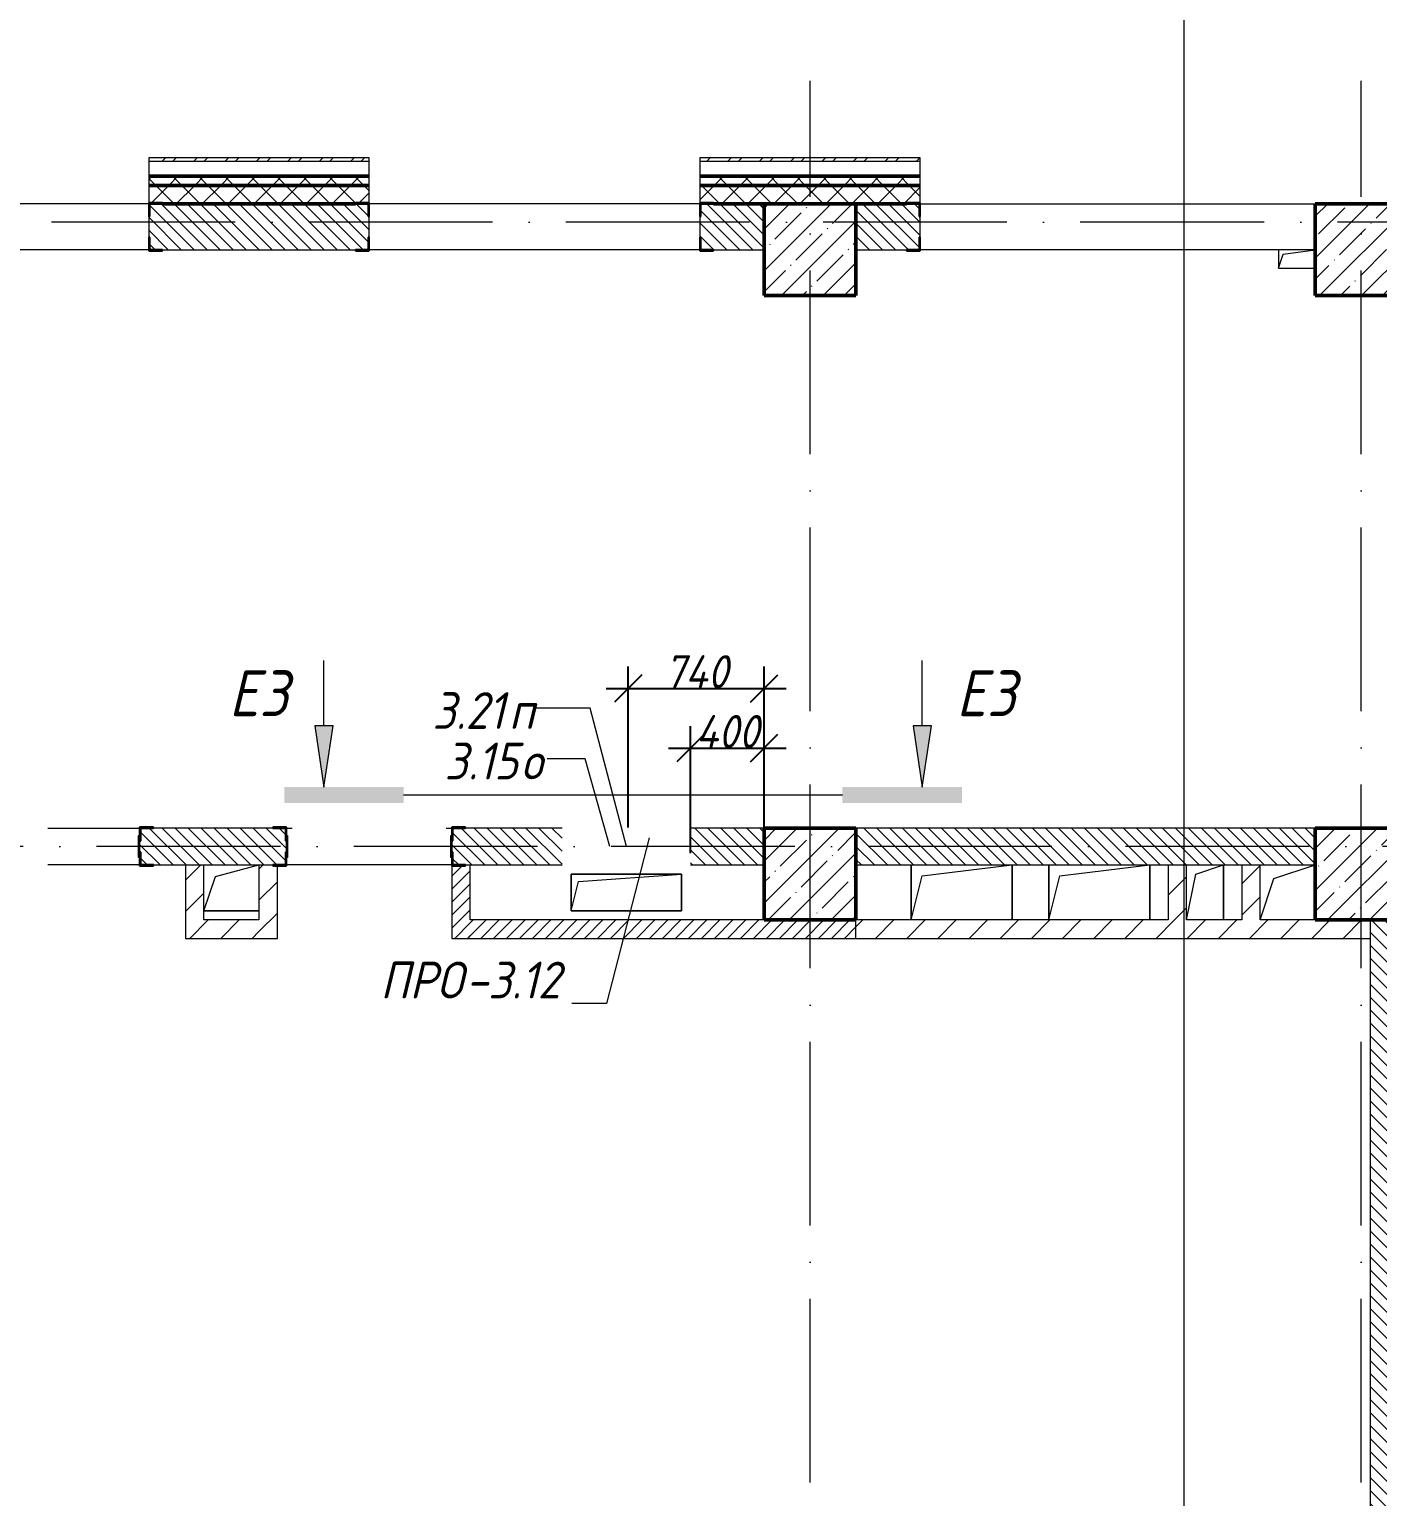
# Model space of a CAD drawing. Header units: millimetres. Extents: x -537608 to 253996, y -217170 to 186033.
# Drawn here: x -123335 to -115995, y 85625 to 93615 of the extents above; entities that cross this region are included whole.
import ezdxf

# ---------------------------------------------------------------- set-up
doc = ezdxf.new("R2010")
doc.units = ezdxf.units.MM
doc.linetypes.add('200_ШТРИХ_ш1п0_6_', pattern=[160, 100, -60])
doc.linetypes.add('50_200_ШТРИХ_1Т_ш5_п1_п1_', pattern=[1400, 1000, -200, 0, -200])
for name, color, linetype, lineweight in [('A-____-____-DIMS', 7, 'Continuous', 9), ('A-____-NOTE-TEXT', 7, 'Continuous', 9), ('A-____-NOTE-TEXT-1', 7, 'Continuous', 5), ('A-FLOR-____-OTLN', 7, 'Continuous', 9), ('A-GENM-____-IDEN', 7, 'Continuous', 9), ('A-GENM-____-MCUT', 7, 'Continuous', 25), ('A-GENM-____-OTLN', 7, 'Continuous', 9), ('A-GENM-____-OTLN-1', 7, 'Continuous', 25), ('A-GLAZ-____-IDEN', 7, 'Continuous', 9), ('A-WALL-____-MCUT-2', 7, 'Continuous', 50), ('A-WALL-____-MCUT-3', 7, 'Continuous', 9), ('A-WALL-____-OTLN', 7, 'Continuous', 9), ('A-WALL-____-PATT-1', 7, 'Continuous', 9), ('A-WALL-FNSH-MCUT-1', 7, 'Continuous', 9), ('I-WALL-____-OTLN', 7, 'Continuous', 9), ('S-COLS-____-MCUT', 7, 'Continuous', 50), ('S-COLS-____-OTLN', 7, 'Continuous', 9), ('S-GRID-____-OTLN-1', 7, '50_200_ШТРИХ_1Т_ш5_п1_п1_', 9)]:
    doc.layers.add(name, color=color, linetype=linetype, lineweight=lineweight)
for name, color, linetype, lineweight, true_color in [('A-DETL-GENF-OTLN-4', 9, '200_ШТРИХ_ш1п0_6_', 9, 0x808080), ('A-DETL-GENF-OTLN-5', 7, 'Continuous', 5, 0xc0c0c0), ('G-____-____-SYMB-1', 9, 'Continuous', 9, 0x808080)]:
    doc.layers.add(name, color=color, linetype=linetype, lineweight=lineweight, true_color=true_color)
doc.styles.add('ISOCPEUR_I', font='isocpeui.ttf', dxfattribs={"height": 300})
doc.styles.add('ISOCPEUR_I_10', font='isocpeui.ttf', dxfattribs={"width": 0.9, "height": 180})
doc.styles.add('ISOCPEUR_I_9', font='isocpeui.ttf', dxfattribs={"width": 0.9, "height": 250})
doc.dimstyles.new('ISO-1_8_0_9К_СРЕДНИЙ_Кладочные_4', dxfattribs={"dimscale": 304.8, "dimtxt": 179.276612, "dimasz": 0.492126, "dimexe": 0.393701, "dimexo": 0, "dimgap": 0, "dimtad": 1, "dimdec": 3, "dimrnd": 0.001, "dimdsep": 46, "dimtxsty": 'ISOCPEUR_I_10', "dimblk1": 'OBLIQUE', "dimblk2": 'OBLIQUE', "dimsah": 1, "dimcen": 0.09, "dimdle": 0.393701, "dimazin": 0, "dimtfac": 1, "dimtdec": 4, "dimtix": 1, "dimtmove": 1, "dimatfit": 3, "dimfxl": 1, "dimtvp": 1, "dimtolj": 1, "dimtzin": 0, "dimarcsym": 2})
pattern_1 = [(135, (-178684.97, 83184.237), (-35.35534, -35.35534), [])]
pattern_2 = [(45, (-178684.97, 83184.24), (-70.71068, 70.71068), []), (135, (-178684.97, 83184.24), (-70.71068, -70.71068), [])]
pattern_3 = [(45, (-178684.97, 83184.24), (-84.85281, 84.85281), [])]
pattern_4 = [(45, (-178684.97, 83184.237), (-35.35534, 35.35534), [])]

# ---------------------------------------------------------------- blocks, each defined once
blk = doc.blocks.new('BSC_Колонна _Прямоугольная - 500х500-V59-АР1_План отверстий 3 этажа в осях 1-64_А-ГГ')
at = {"layer": 'S-COLS-____-OTLN'}
h = blk.add_hatch(dxfattribs=at)
h.set_pattern_fill('FP_96', color=256, style=0, pattern_type=2)
h.set_pattern_definition([(45, (-59600, -5831.04), (-114.04925, 114.04925), []), (45, (-59485.95, -5831.04), (-114.04925, 114.04925), [201.613, -40.323, 3.353, -36.97])])
h.paths.add_polyline_path([(-250, -250), (250, -250), (250, 250), (-250, 250)], flags=0)
at = {"layer": 'S-COLS-____-MCUT'}
for p, q in [((250, 250), (-250, 250)), ((-250, 250), (-250, -250)), ((250, -250), (250, 250)), ((-250, -250), (250, -250))]:
    blk.add_line(p, q, dxfattribs=at)
blk = doc.blocks.new('BSC_Колонна _Прямоугольная - 500х500-V111-АР1_План отверстий 3 этажа в осях 1-64_А-ГГ')
at = {"layer": 'S-COLS-____-OTLN'}
h = blk.add_hatch(dxfattribs=at)
h.set_pattern_fill('FP_134', color=256, style=0, pattern_type=2)
h.set_pattern_definition([(45, (-62600, -5831.04), (-114.04925, 114.04925), []), (45, (-62485.95, -5831.04), (-114.04925, 114.04925), [201.613, -40.323, 3.353, -36.97])])
h.paths.add_polyline_path([(-250, -250), (250, -250), (250, 250), (-250, 250)], flags=0)
at = {"layer": 'S-COLS-____-MCUT'}
for p, q in [((250, 250), (-250, 250)), ((-250, 250), (-250, -250)), ((250, -250), (250, 250)), ((-250, -250), (250, -250))]:
    blk.add_line(p, q, dxfattribs=at)
blk = doc.blocks.new('BSC_Колонна _Прямоугольная - 500х500-V116-АР1_План отверстий 3 этажа в осях 1-64_А-ГГ')
at = {"layer": 'S-COLS-____-OTLN'}
h = blk.add_hatch(dxfattribs=at)
h.set_pattern_fill('FP_139', color=256, style=0, pattern_type=2)
h.set_pattern_definition([(45, (-62600, -9231.04), (-114.04925, 114.04925), []), (45, (-62485.95, -9231.04), (-114.04925, 114.04925), [201.613, -40.323, 3.353, -36.97])])
h.paths.add_polyline_path([(-250, -250), (250, -250), (250, 250), (-250, 250)], flags=0)
at = {"layer": 'S-COLS-____-MCUT'}
for p, q in [((250, 250), (-250, 250)), ((-250, 250), (-250, -250)), ((250, -250), (250, 250)), ((-250, -250), (250, -250))]:
    blk.add_line(p, q, dxfattribs=at)
blk = doc.blocks.new('BSC_Колонна _Прямоугольная - 500х500-V135-АР1_План отверстий 3 этажа в осях 1-64_А-ГГ')
at = {"layer": 'S-COLS-____-OTLN'}
h = blk.add_hatch(dxfattribs=at)
h.set_pattern_fill('FP_158', color=256, style=0, pattern_type=2)
h.set_pattern_definition([(45, (-59600, -9231.04), (-114.04925, 114.04925), []), (45, (-59485.95, -9231.04), (-114.04925, 114.04925), [201.613, -40.323, 3.353, -36.97])])
h.paths.add_polyline_path([(-250, -250), (250, -250), (250, 250), (-250, 250), (-250, 103.3)], flags=0)
at = {"layer": 'S-COLS-____-MCUT'}
for p, q in [((250, 250), (-250, 250)), ((-250, 250), (-250, -250)), ((250, -250), (250, 250)), ((-250, -250), (250, -250))]:
    blk.add_line(p, q, dxfattribs=at)
blk = doc.blocks.new('Фахверк_СКБ_Уголок - 250_2700-27497298-АР1_План отверстий 3 этажа в осях 1-64_А-ГГ')
at = {"layer": 'A-GENM-____-MCUT'}
for p, q in [((200, 181), (125, 181)), ((125, 181), (125, 106)), ((131, 106), (131, 175)), ((131, 175), (200, 175)), ((200, 175), (200, 181)), ((125, 106), (131, 106)), ((131, -6), (125, -6)), ((125, -6), (125, -81)), ((131, -75), (131, -6)), ((200, -75), (131, -75)), ((200, -81), (200, -75)), ((125, -81), (200, -81))]:
    blk.add_line(p, q, dxfattribs=at)
blk = doc.blocks.new('154_Стойка_СКБ_Уголок - СМ-2480_200-28346303-АР1_План отверстий 3 этажа в осях 1-64_А-ГГ')
at = {"layer": 'A-GENM-____-MCUT'}
for p, q in [((125, 156), (125, 81)), ((200, 156), (125, 156)), ((125, 81), (131, 81)), ((131, 81), (131, 150)), ((131, 150), (200, 150)), ((200, 150), (200, 156)), ((131, 19), (125, 19)), ((125, 19), (125, -56)), ((131, -50), (131, 19)), ((125, -56), (200, -56)), ((200, -50), (131, -50)), ((200, -56), (200, -50))]:
    blk.add_line(p, q, dxfattribs=at)
blk = doc.blocks.new('Стойка_Влож_Полоса боковая - Полоса-28213942-АР1_План отверстий 3 этажа в осях 1-64_А-ГГ')
at = {"layer": 'A-GENM-____-OTLN'}
for p, q in [((-5, 60), (0, 60)), ((-5, -60), (-5, 60)), ((0, 31), (0, -31)), ((0, -60), (-5, -60))]:
    blk.add_line(p, q, dxfattribs=at)
blk = doc.blocks.new('AR_Отверстие прямоугольное _в плите_ - AR_Отверстие прямоугольное _в плите_-30459197-АР1_План отверстий 3 этажа в осях 1-64_А-ГГ')
at = {"layer": 'A-GENM-____-OTLN'}
for p, q in [((300, 100), (-300, 100)), ((-300, 100), (-300, -100)), ((-260, 60), (300, 100)), ((300, -100), (300, 100)), ((-300, -100), (-260, 60)), ((-300, -100), (300, -100))]:
    blk.add_line(p, q, dxfattribs=at)
blk = doc.blocks.new('AR_Отверстие прямоугольное _в плите_ - AR_Отверстие прямоугольное _в плите_-V180-АР1_План отверстий 3 этажа в осях 1-64_А-ГГ')
at = {"layer": 'A-GENM-____-OTLN'}
for p, q in [((-100, 50), (-100, -50)), ((-100, -50), (-75, 25)), ((-75, 25), (100, 50)), ((-100, -50), (100, -50))]:
    blk.add_line(p, q, dxfattribs=at)
blk = doc.blocks.new('AR_Отверстие прямоугольное _в плите_ - AR_Отверстие прямоугольное _в плите_-V192-АР1_План отверстий 3 этажа в осях 1-64_А-ГГ')
at = {"layer": 'A-GENM-____-OTLN'}
for p, q in [((-100, -150), (-50, 100)), ((-50, 100), (100, 150)), ((100, -150), (100, 150))]:
    blk.add_line(p, q, dxfattribs=at)
blk = doc.blocks.new('AR_Отверстие прямоугольное _в плите_ - AR_Отверстие прямоугольное _в плите_-30459338-АР1_План отверстий 3 этажа в осях 1-64_А-ГГ')
at = {"layer": 'A-GENM-____-OTLN'}
for p, q in [((-75, 75), (150, 150)), ((-150, -150), (-75, 75))]:
    blk.add_line(p, q, dxfattribs=at)
blk = doc.blocks.new('AR_Отверстие прямоугольное _в плите_ - AR_Отверстие прямоугольное _в плите_-V197-АР1_План отверстий 3 этажа в осях 1-64_А-ГГ')
at = {"layer": 'A-GENM-____-OTLN'}
for p, q in [((-87.5, 62.5), (150, 125)), ((-150, -125), (-87.5, 62.5)), ((-150, -125), (150, -125))]:
    blk.add_line(p, q, dxfattribs=at)
blk = doc.blocks.new('AR_Отверстие прямоугольное _в плите_ - AR_Отверстие прямоугольное _в плите_-30552596-АР1_План отверстий 3 этажа в осях 1-64_А-ГГ')
at = {"layer": 'A-GENM-____-OTLN'}
for p, q in [((-275, 150), (-275, -150)), ((-275, -150), (-215, 90)), ((-215, 90), (275, 150)), ((275, -150), (275, 150))]:
    blk.add_line(p, q, dxfattribs=at)
blk = doc.blocks.new('DET_L_Имитация разреза_ISO2-5 - Низ-29858693-АР1_План отверстий 3 этажа в осях 1-64_А-ГГ')
at = {"layer": 'A-DETL-GENF-OTLN-5'}
blk.add_line((143.1, 0), (2531.9, 0), dxfattribs=at)
blk = doc.blocks.new('_Oblique')
at = {"color": 0, "linetype": 'ByBlock', "lineweight": -2}
blk.add_line((-0.5, -0.5), (0.5, 0.5), dxfattribs=at)
blk = doc.blocks.new('*D1181')
at = {"layer": 'A-____-____-DIMS', "color": 0, "lineweight": -2, "transparency": 16777216}
for p, q in [((-119735, 89128.6), (-119735, 89821.4)), ((-119335, 89265.3), (-119335, 89821.4)), ((-119855, 89701.4), (-119215, 89701.4))]:
    blk.add_line(p, q, dxfattribs=at)
at = {"layer": 'Defpoints', "color": 0, "transparency": 16777216}
for p in [(-119335, 89701.4), (-119335, 89265.3), (-119735, 89128.6)]:
    blk.add_point(p, dxfattribs=at)
at = {"layer": 'A-____-____-DIMS', "color": 0, "lineweight": -2, "transparency": 16777216, "xscale": 150, "yscale": 150, "zscale": 150, "rotation": 180}
blk.add_blockref('_Oblique', (-119735, 89701.4), dxfattribs=at)
at = {"layer": 'A-____-____-DIMS', "color": 0, "lineweight": -2, "transparency": 16777216, "xscale": 150, "yscale": 150, "zscale": 150}
blk.add_blockref('_Oblique', (-119335, 89701.4), dxfattribs=at)
at = {"layer": 'A-____-____-DIMS', "color": 0, "transparency": 16777216, "insert": (-119535, 89791.4), "char_height": 180, "width": 426.127, "attachment_point": 5, "style": 'ISOCPEUR_I_10'}
blk.add_mtext('\\A1;400', dxfattribs=at)
blk = doc.blocks.new('*D1195')
at = {"layer": 'A-____-____-DIMS', "color": 0, "lineweight": -2, "transparency": 16777216}
for p, q in [((-120075, 89269.3), (-120075, 90145.9)), ((-119335, 89265.3), (-119335, 90145.9)), ((-120195, 90025.9), (-119215, 90025.9))]:
    blk.add_line(p, q, dxfattribs=at)
at = {"layer": 'Defpoints', "color": 0, "transparency": 16777216}
for p in [(-119335, 90025.9), (-120075, 89269.3), (-119335, 89265.3)]:
    blk.add_point(p, dxfattribs=at)
at = {"layer": 'A-____-____-DIMS', "color": 0, "lineweight": -2, "transparency": 16777216, "xscale": 150, "yscale": 150, "zscale": 150, "rotation": 180}
blk.add_blockref('_Oblique', (-120075, 90025.9), dxfattribs=at)
at = {"layer": 'A-____-____-DIMS', "color": 0, "lineweight": -2, "transparency": 16777216, "xscale": 150, "yscale": 150, "zscale": 150}
blk.add_blockref('_Oblique', (-119335, 90025.9), dxfattribs=at)
at = {"layer": 'A-____-____-DIMS', "color": 0, "transparency": 16777216, "insert": (-119705, 90117.1), "char_height": 180, "width": 426.127, "attachment_point": 5, "style": 'ISOCPEUR_I_10'}
blk.add_mtext('\\A1;740', dxfattribs=at)

msp = doc.modelspace()

# ---------------------------------------------------------------- hatches: boundary and pattern name
at = {"layer": 'A-____-NOTE-TEXT-1'}
for points in [[(-121731.4727, 89488.6471), (-121681.4727, 89822.2885), (-121781.4727, 89822.2885)], [(-118474.3561, 89488.6471), (-118424.3561, 89822.2885), (-118524.3561, 89822.2885)], [(-121781.4727, 89401.9105), (-121297.3207, 89401.9105), (-121297.3207, 89488.6471), (-121947.3207, 89488.6471), (-121947.3207, 89401.9105)], [(-118524.3561, 89401.9105), (-118258.508, 89401.9105), (-118258.508, 89488.6471), (-118908.508, 89488.6471), (-118908.508, 89401.9105), (-118604.8613, 89401.9105)]]:
    msp.add_hatch(color=256, dxfattribs=at).paths.add_polyline_path(points, flags=0)
at = {"layer": 'A-WALL-____-PATT-1'}
h = msp.add_hatch(dxfattribs=at)
h.set_pattern_fill('FP_3', color=256, style=0, pattern_type=2)
h.set_pattern_definition([(45, (-178684.97, 83184.24), (-85.53659, 85.53659), []), (45, (-178627.95, 83184.24), (-85.53659, 85.53659), [])])
h.paths.add_polyline_path([(-106819.9702, 92895.2788), (-106819.9702, 92915.2788), (-110684.9702, 92915.2788), (-110684.9702, 92895.2788), (-108000.0756, 92895.2788)], flags=0)
h.paths.add_polyline_path([(-118604.8613, 92895.2788), (-118484.9702, 92895.2788), (-118484.9702, 92915.2788), (-119684.9702, 92915.2788), (-119684.9702, 92895.2788)], flags=0)
h.paths.add_polyline_path([(-122139.7899, 92895.2788), (-121484.9702, 92895.2788), (-121484.9702, 92915.2788), (-122684.9702, 92915.2788), (-122684.9702, 92895.2788)], flags=0)
h.paths.add_polyline_path([(-124484.9702, 92895.2788), (-124484.9702, 92915.2788), (-125684.9702, 92915.2788), (-125684.9702, 92895.2788), (-125674.7185, 92895.2788)], flags=0)
h.paths.add_polyline_path([(-127484.9702, 92895.2788), (-127484.9702, 92915.2788), (-128684.9702, 92915.2788), (-128684.9702, 92895.2788)], flags=0)
h.paths.add_polyline_path([(-131684.9702, 92895.2788), (-130484.9702, 92895.2788), (-130484.9702, 92915.2788), (-131684.9702, 92915.2788)], flags=0)
h.paths.add_polyline_path([(-133484.9702, 92895.2788), (-133484.9702, 92915.2788), (-134684.9702, 92915.2788), (-134684.9702, 92895.2788), (-134512.0399, 92895.2788)], flags=0)
h.paths.add_polyline_path([(-137684.9702, 92895.2788), (-136484.9702, 92895.2788), (-136484.9702, 92915.2788), (-137684.9702, 92915.2788)], flags=0)
h.paths.add_polyline_path([(-139484.9702, 92895.2788), (-139484.9702, 92915.2788), (-140349.9702, 92915.2788), (-140349.9702, 92895.2788), (-139814.4328, 92895.2788)], flags=0)
h = msp.add_hatch(dxfattribs=at)
h.set_pattern_fill('FP_1', color=256, style=0, pattern_type=2)
h.set_pattern_definition(pattern_2)
h.paths.add_polyline_path([(-104334.9702, 92765.2788), (-104334.9702, 92815.2788), (-110684.9702, 92815.2788), (-110684.9702, 92765.2788), (-104465.147, 92765.2788)], flags=0)
h.paths.add_polyline_path([(-118604.8613, 92765.2788), (-118484.9702, 92765.2788), (-118484.9702, 92815.2788), (-119684.9702, 92815.2788), (-119684.9702, 92765.2788)], flags=0)
h.paths.add_polyline_path([(-121484.9702, 92765.2788), (-121484.9702, 92815.2788), (-122684.9702, 92815.2788), (-122684.9702, 92765.2788), (-122139.7899, 92765.2788)], flags=0)
h.paths.add_polyline_path([(-124484.9702, 92765.2788), (-124484.9702, 92815.2788), (-125684.9702, 92815.2788), (-125684.9702, 92765.2788), (-125674.7185, 92765.2788)], flags=0)
h.paths.add_polyline_path([(-127484.9702, 92765.2788), (-127484.9702, 92815.2788), (-128684.9702, 92815.2788), (-128684.9702, 92765.2788)], flags=0)
h.paths.add_polyline_path([(-131684.9702, 92765.2788), (-130484.9702, 92765.2788), (-130484.9702, 92815.2788), (-131684.9702, 92815.2788)], flags=0)
h.paths.add_polyline_path([(-133484.9702, 92765.2788), (-133484.9702, 92815.2788), (-134684.9702, 92815.2788), (-134684.9702, 92765.2788), (-134512.0399, 92765.2788)], flags=0)
h.paths.add_polyline_path([(-136484.9702, 92765.2788), (-136484.9702, 92815.2788), (-137684.9702, 92815.2788), (-137684.9702, 92765.2788)], flags=0)
h.paths.add_polyline_path([(-139814.4328, 92765.2788), (-139484.9702, 92765.2788), (-139484.9702, 92815.2788), (-140884.9702, 92815.2788), (-140884.9702, 92765.2788)], flags=0)
h.paths.add_polyline_path([(-143884.9702, 92765.2788), (-142684.9702, 92765.2788), (-142684.9702, 92815.2788), (-143884.9702, 92815.2788)], flags=0)
h.paths.add_polyline_path([(-145684.9702, 92765.2788), (-145684.9702, 92815.2788), (-146884.9702, 92815.2788), (-146884.2899, 92765.2788)], flags=0)
h.paths.add_polyline_path([(-148684.9702, 92765.2788), (-148684.9702, 92815.2788), (-149884.9702, 92815.2788), (-149884.9702, 92765.2788)], flags=0)
h.paths.add_polyline_path([(-151684.9702, 92765.2788), (-151684.9702, 92815.2788), (-154854.9702, 92815.2788), (-154854.9702, 92765.2788), (-153954.1471, 92765.2788)], flags=0)
h = msp.add_hatch(dxfattribs=at)
h.set_pattern_fill('FP_1', color=256, style=0, pattern_type=2)
h.set_pattern_definition(pattern_2)
h.paths.add_polyline_path([(-104334.9702, 92665.2788), (-104334.9702, 92765.2788), (-110684.9702, 92765.2788), (-110684.9702, 92671.2788), (-110609.9702, 92671.2788), (-110609.9702, 92665.2788), (-104465.147, 92665.2788)], flags=0)
h.paths.add_polyline_path([(-118604.8613, 92665.2788), (-118559.9702, 92665.2788), (-118559.9702, 92671.2788), (-118484.9702, 92671.2788), (-118484.9702, 92765.2788), (-119684.9702, 92765.2788), (-119684.9702, 92671.2788), (-119609.9702, 92671.2788), (-119609.9702, 92665.2788), (-118834.9702, 92665.2788)], flags=0)
h.paths.add_polyline_path([(-121559.9702, 92665.2788), (-121559.9702, 92671.2788), (-121484.9702, 92671.2788), (-121484.9702, 92765.2788), (-122684.9702, 92765.2788), (-122684.9702, 92671.2788), (-122609.9702, 92671.2788), (-122609.9702, 92665.2788), (-122139.7899, 92665.2788)], flags=0)
h.paths.add_polyline_path([(-124559.9702, 92665.2788), (-124559.9702, 92671.2788), (-124484.9702, 92671.2788), (-124484.9702, 92765.2788), (-125684.9702, 92765.2788), (-125684.9702, 92671.2788), (-125609.9702, 92671.2788), (-125609.9702, 92665.2788), (-124834.9702, 92665.2788)], flags=0)
h.paths.add_polyline_path([(-127559.9702, 92665.2788), (-127559.9702, 92671.2788), (-127484.9702, 92671.2788), (-127484.9702, 92765.2788), (-128684.9702, 92765.2788), (-128684.9702, 92671.2788), (-128609.9702, 92671.2788), (-128609.9702, 92665.2788), (-128334.9702, 92665.2788)], flags=0)
h.paths.add_polyline_path([(-130559.9702, 92665.2788), (-130559.9702, 92671.2788), (-130484.9702, 92671.2788), (-130484.9702, 92765.2788), (-131684.9702, 92765.2788), (-131684.9702, 92671.2788), (-131609.9702, 92671.2788), (-131609.9702, 92665.2788), (-130977.1113, 92665.2788)], flags=0)
h.paths.add_polyline_path([(-134609.9702, 92665.2788), (-133559.9702, 92665.2788), (-133559.9702, 92671.2788), (-133484.9702, 92671.2788), (-133484.9702, 92765.2788), (-134684.9702, 92765.2788), (-134684.9702, 92671.2788), (-134609.9702, 92671.2788)], flags=0)
h.paths.add_polyline_path([(-137334.9702, 92665.2788), (-136559.9702, 92665.2788), (-136559.9702, 92671.2788), (-136484.9702, 92671.2788), (-136484.9702, 92765.2788), (-137684.9702, 92765.2788), (-137684.9702, 92671.2788), (-137609.9702, 92671.2788), (-137609.9702, 92665.2788)], flags=0)
h.paths.add_polyline_path([(-139814.4328, 92665.2788), (-139559.9702, 92665.2788), (-139559.9702, 92671.2788), (-139484.9702, 92671.2788), (-139484.9702, 92765.2788), (-140884.9702, 92765.2788), (-140884.9702, 92665.2788), (-139834.9702, 92665.2788)], flags=0)
h.paths.add_polyline_path([(-143349.3613, 92665.2788), (-142759.9702, 92665.2788), (-142759.9702, 92671.2788), (-142684.9702, 92671.2788), (-142684.9702, 92765.2788), (-143884.9702, 92765.2788), (-143884.9702, 92665.2788), (-143384.9702, 92665.2788)], flags=0)
h.paths.add_polyline_path([(-145759.9702, 92665.2788), (-145759.9702, 92671.2788), (-145684.9702, 92671.2788), (-145684.9702, 92765.2788), (-146884.9702, 92765.2788), (-146884.2899, 92671.2788), (-146809.9702, 92671.2788), (-146809.9702, 92665.2788)], flags=0)
h.paths.add_polyline_path([(-148759.9702, 92665.2788), (-148759.9702, 92671.2788), (-148684.9702, 92671.2788), (-148684.9702, 92765.2788), (-149884.9702, 92765.2788), (-149884.9702, 92665.2788), (-149384.9702, 92665.2788)], flags=0)
h.paths.add_polyline_path([(-151759.9702, 92665.2788), (-151759.9702, 92671.2788), (-151684.9702, 92671.2788), (-151684.9702, 92765.2788), (-154854.9702, 92765.2788), (-154854.9702, 92665.2788), (-152384.9702, 92665.2788)], flags=0)
h = msp.add_hatch(dxfattribs=at)
h.set_pattern_fill('FP_6', color=256, style=0, pattern_type=2)
h.set_pattern_definition(pattern_1)
h.paths.add_polyline_path([(-119609.9702, 92415.2788), (-119334.9702, 92415.2788), (-119334.9702, 92665.2788), (-119678.9702, 92665.2788), (-119678.9702, 92596.2788), (-119684.9702, 92596.2788), (-119684.9702, 92484.2788), (-119678.9702, 92484.2788), (-119678.9702, 92415.2788)], flags=0)
h.paths.add_polyline_path([(-122609.9702, 92415.2788), (-121490.9702, 92415.2788), (-121490.9702, 92484.2788), (-121484.9702, 92484.2788), (-121484.9702, 92596.2788), (-121490.9702, 92596.2788), (-121490.9702, 92665.2788), (-122678.9702, 92665.2788), (-122678.9702, 92596.2788), (-122684.9702, 92596.2788), (-122684.9702, 92484.2788), (-122678.9702, 92484.2788), (-122678.9702, 92415.2788)], flags=0)
h.paths.add_polyline_path([(-124559.9702, 92415.2788), (-124490.9702, 92415.2788), (-124490.9702, 92484.2788), (-124484.9702, 92484.2788), (-124484.9702, 92596.2788), (-124490.9702, 92596.2788), (-124490.9702, 92665.2788), (-124834.9702, 92665.2788), (-124834.9702, 92415.2788)], flags=0)
h = msp.add_hatch(dxfattribs=at)
h.set_pattern_fill('FP_6', color=256, style=0, pattern_type=2)
h.set_pattern_definition(pattern_1)
h.paths.add_polyline_path([(-110609.9702, 92415.2788), (-110334.9702, 92415.2788), (-110334.9702, 92665.2788), (-110678.9702, 92665.2788), (-110678.9702, 92596.2788), (-110684.9702, 92596.2788), (-110684.9702, 92484.2788), (-110678.9702, 92484.2788), (-110678.9702, 92415.2788)], flags=0)
h.paths.add_polyline_path([(-118834.9702, 92415.2788), (-118490.9702, 92415.2788), (-118490.9702, 92484.2788), (-118484.9702, 92484.2788), (-118484.9702, 92596.2788), (-118490.9702, 92596.2788), (-118490.9702, 92665.2788), (-118834.9702, 92665.2788), (-118834.9702, 92518.5939)], flags=0)
h = msp.add_hatch(dxfattribs=at)
h.set_pattern_fill('FP_6', color=256, style=0, pattern_type=2)
h.set_pattern_definition(pattern_1)
h.paths.add_polyline_path([(-119334.9702, 89065.2788), (-119334.9702, 89265.2788), (-119734.9702, 89265.2788), (-119734.9702, 89065.2788)], flags=0)
h.paths.add_polyline_path([(-122659.9702, 89065.2788), (-121940.9702, 89065.2788), (-121940.9702, 89134.2788), (-121934.9702, 89134.2788), (-121934.9702, 89196.2788), (-121940.9702, 89196.2788), (-121940.9702, 89265.2788), (-122728.9702, 89265.2788), (-122728.9702, 89196.2788), (-122734.9702, 89196.2788), (-122734.9702, 89134.2788), (-122728.9702, 89134.2788), (-122728.9702, 89065.2788)], flags=0)
h.paths.add_polyline_path([(-120434.9702, 89065.2788), (-120434.9702, 89265.2788), (-121028.9702, 89265.2788), (-121028.9702, 89196.2788), (-121034.9702, 89196.2788), (-121034.9702, 89134.2788), (-121028.9702, 89134.2788), (-121028.9702, 89065.2788), (-120959.9702, 89065.2788)], flags=0)
h.paths.add_polyline_path([(-124440.9702, 89065.2788), (-124440.9702, 89134.2788), (-124434.9702, 89134.2788), (-124434.9702, 89196.2788), (-124440.9702, 89196.2788), (-124440.9702, 89265.2788), (-124834.9702, 89265.2788), (-124834.9702, 89065.2788), (-124509.9702, 89065.2788)], flags=0)
h = msp.add_hatch(dxfattribs=at)
h.set_pattern_fill('FP_6', color=256, style=0, pattern_type=2)
h.set_pattern_definition(pattern_1)
h.paths.add_polyline_path([(-116334.9702, 89065.2788), (-116334.9702, 89265.2788), (-118834.9702, 89265.2788), (-118834.9702, 89065.2788), (-116837.397, 89065.2788)], flags=0)
h = msp.add_hatch(dxfattribs=at)
h.set_pattern_fill('FP_4', color=256, style=0, pattern_type=2)
h.set_pattern_definition(pattern_3)
h.paths.add_polyline_path([(-122384.9702, 88765.2788), (-122384.9702, 89065.2788), (-122484.9702, 89065.2788), (-122484.9702, 88765.2788)], flags=0)
h = msp.add_hatch(dxfattribs=at)
h.set_pattern_fill('FP_4', color=256, style=0, pattern_type=2)
h.set_pattern_definition(pattern_3)
h.paths.add_polyline_path([(-121984.9702, 88665.2788), (-121984.9702, 89059.2788), (-122009.9702, 89059.2788), (-122009.9702, 89065.2788), (-122084.9702, 89065.2788), (-122084.9702, 88665.2788)], flags=0)
h = msp.add_hatch(dxfattribs=at)
h.set_pattern_fill('FP_5', color=256, style=0, pattern_type=2)
h.set_pattern_definition(pattern_4)
h.paths.add_polyline_path([(-120934.9702, 88665.2788), (-120934.9702, 89065.2788), (-120959.9702, 89065.2788), (-120959.9702, 89059.2788), (-121034.9702, 89059.2788), (-121034.9702, 88665.2788)], flags=0)
h = msp.add_hatch(dxfattribs=at)
h.set_pattern_fill('FP_4', color=256, style=0, pattern_type=2)
h.set_pattern_definition(pattern_3)
h.paths.add_polyline_path([(-117034.9702, 88765.2788), (-117034.9702, 89065.2788), (-117134.9702, 89065.2788), (-117134.9702, 88765.2788)], flags=0)
h = msp.add_hatch(dxfattribs=at)
h.set_pattern_fill('FP_4', color=256, style=0, pattern_type=2)
h.set_pattern_definition(pattern_3)
h.paths.add_polyline_path([(-116634.9702, 88765.2788), (-116634.9702, 89065.2788), (-116734.9702, 89065.2788), (-116734.9702, 88765.2788)], flags=0)
h = msp.add_hatch(dxfattribs=at)
h.set_pattern_fill('FP_4', color=256, style=0, pattern_type=2)
h.set_pattern_definition(pattern_3)
h.paths.add_polyline_path([(-122084.9702, 88665.2788), (-122084.9702, 88765.2788), (-122484.9702, 88765.2788), (-122484.9702, 88665.2788), (-122139.7899, 88665.2788)], flags=0)
h = msp.add_hatch(dxfattribs=at)
h.set_pattern_fill('FP_5', color=256, style=0, pattern_type=2)
h.set_pattern_definition(pattern_4)
h.paths.add_polyline_path([(-120934.9702, 88665.2788), (-118834.9702, 88665.2788), (-118834.9702, 88765.2788), (-120934.9702, 88765.2788)], flags=0)
h = msp.add_hatch(dxfattribs=at)
h.set_pattern_fill('FP_4', color=256, style=0, pattern_type=2)
h.set_pattern_definition(pattern_3)
h.paths.add_polyline_path([(-116034.9702, 88665.2788), (-116034.9702, 88765.2788), (-118834.9702, 88765.2788), (-118834.9702, 88665.2788), (-116837.397, 88665.2788)], flags=0)
h = msp.add_hatch(dxfattribs=at)
h.set_pattern_fill('FP_6', color=256, style=0, pattern_type=2)
h.set_pattern_definition(pattern_1)
h.paths.add_polyline_path([(-115834.9702, 81765.2788), (-115834.9702, 88765.2788), (-116034.9702, 88765.2788), (-116034.9702, 81765.2788), (-115953.6649, 81765.2788)], flags=0)

# ---------------------------------------------------------------- linework, layer by layer
at = {"layer": 'A-____-NOTE-TEXT'}
for p, q in [((-121731.4727, 89822.2885), (-121731.4727, 90178.5385)), ((-118474.3561, 89822.2885), (-118474.3561, 90178.5385)), ((-121681.4727, 89822.2885), (-121781.4727, 89822.2885)), ((-121781.4727, 89822.2885), (-121731.4727, 89488.6471)), ((-121731.4727, 89488.6471), (-121681.4727, 89822.2885)), ((-118524.3561, 89822.2885), (-118474.3561, 89488.6471)), ((-118424.3561, 89822.2885), (-118524.3561, 89822.2885)), ((-118474.3561, 89488.6471), (-118424.3561, 89822.2885))]:
    msp.add_line(p, q, dxfattribs=at)
at = {"layer": 'A-FLOR-____-OTLN'}
for p, q in [((-120384.9702, 89015.2788), (-119784.9702, 89015.2788)), ((-120384.9702, 88815.2788), (-120384.9702, 89015.2788)), ((-119784.9702, 89015.2788), (-119784.9702, 88815.2788)), ((-118534.9702, 88765.2788), (-118534.9702, 89065.2788)), ((-117984.9702, 89065.2788), (-117984.9702, 88765.2788)), ((-117784.9702, 88765.2788), (-117784.9702, 89065.2788)), ((-117234.9702, 89065.2788), (-117234.9702, 88765.2788)), ((-116834.9702, 89065.2788), (-116834.9702, 88765.2788)), ((-122084.9702, 88815.2788), (-122384.9702, 88815.2788)), ((-119784.9702, 88815.2788), (-120384.9702, 88815.2788))]:
    msp.add_line(p, q, dxfattribs=at)
at = {"layer": 'A-GENM-____-IDEN'}
for p, q in [((-119960.4146, 89212.8655), (-120192.6951, 88311.0693)), ((-120192.6951, 88311.0693), (-120382.3898, 88311.0693))]:
    msp.add_line(p, q, dxfattribs=at)
at = {"layer": 'A-GLAZ-____-IDEN'}
for p, q in [((-120282.7155, 89918.1753), (-120580.9349, 89918.1753)), ((-120084.9702, 89165.2788), (-120282.7155, 89918.1753)), ((-120310.0249, 89643.1866), (-120515.2297, 89643.1866)), ((-120174.9702, 89165.2788), (-120310.0249, 89643.1866))]:
    msp.add_line(p, q, dxfattribs=at)
at = {"layer": 'A-WALL-____-MCUT-2'}
for p, q in [((-121484.9702, 92815.2788), (-122684.9702, 92815.2788)), ((-118484.9702, 92815.2788), (-119684.9702, 92815.2788)), ((-121484.9702, 92765.2788), (-122684.9702, 92765.2788)), ((-118484.9702, 92765.2788), (-119684.9702, 92765.2788)), ((-122609.9702, 92665.2788), (-121559.9702, 92665.2788)), ((-119609.9702, 92665.2788), (-119334.9702, 92665.2788)), ((-118834.9702, 92665.2788), (-118559.9702, 92665.2788))]:
    msp.add_line(p, q, dxfattribs=at)
at = {"layer": 'A-WALL-____-MCUT-3'}
for p, q in [((-121484.9702, 92895.2788), (-122684.9702, 92895.2788)), ((-122684.9702, 92895.2788), (-122684.9702, 92671.2788)), ((-121484.9702, 92671.2788), (-121484.9702, 92895.2788)), ((-118484.9702, 92895.2788), (-119684.9702, 92895.2788)), ((-119684.9702, 92895.2788), (-119684.9702, 92671.2788)), ((-118484.9702, 92671.2788), (-118484.9702, 92895.2788)), ((-122684.9702, 92596.2788), (-122684.9702, 92484.2788)), ((-121484.9702, 92484.2788), (-121484.9702, 92596.2788)), ((-119684.9702, 92596.2788), (-119684.9702, 92484.2788)), ((-118484.9702, 92484.2788), (-118484.9702, 92596.2788)), ((-122609.9702, 92415.2788), (-121559.9702, 92415.2788)), ((-119609.9702, 92415.2788), (-119334.9702, 92415.2788)), ((-118834.9702, 92415.2788), (-118559.9702, 92415.2788)), ((-122009.9702, 89265.2788), (-122659.9702, 89265.2788)), ((-120434.9702, 89265.2788), (-120959.9702, 89265.2788)), ((-119334.9702, 89265.2788), (-119734.9702, 89265.2788)), ((-116334.9702, 89265.2788), (-118834.9702, 89265.2788)), ((-122659.9702, 89065.2788), (-122009.9702, 89065.2788)), ((-120959.9702, 89065.2788), (-120434.9702, 89065.2788)), ((-119734.9702, 89065.2788), (-119334.9702, 89065.2788)), ((-118834.9702, 89065.2788), (-116334.9702, 89065.2788)), ((-116034.9702, 88765.2788), (-116034.9702, 81765.2788))]:
    msp.add_line(p, q, dxfattribs=at)
at = {"layer": 'A-WALL-____-OTLN'}
for p, q in [((-122684.9702, 92665.2788), (-124484.9702, 92665.2788)), ((-119684.9702, 92665.2788), (-121484.9702, 92665.2788)), ((-118484.9702, 92665.2788), (-116334.9702, 92665.2788)), ((-122684.9702, 92415.2788), (-124484.9702, 92415.2788)), ((-119684.9702, 92415.2788), (-121484.9702, 92415.2788)), ((-116334.9702, 92415.2788), (-118484.9702, 92415.2788))]:
    msp.add_line(p, q, dxfattribs=at)
at = {"layer": 'A-WALL-FNSH-MCUT-1'}
for p, q in [((-121484.9702, 92915.2788), (-122684.9702, 92915.2788)), ((-122684.9702, 92915.2788), (-122684.9702, 92895.2788)), ((-122684.9702, 92895.2788), (-122684.9702, 92895.2788)), ((-121484.9702, 92895.2788), (-121484.9702, 92915.2788)), ((-118484.9702, 92915.2788), (-119684.9702, 92915.2788)), ((-119684.9702, 92915.2788), (-119684.9702, 92895.2788)), ((-119684.9702, 92895.2788), (-119684.9702, 92895.2788)), ((-118484.9702, 92895.2788), (-118484.9702, 92915.2788)), ((-122484.9702, 89065.2788), (-122484.9702, 88665.2788)), ((-122384.9702, 88765.2788), (-122384.9702, 89065.2788)), ((-122084.9702, 89065.2788), (-122084.9702, 88765.2788)), ((-121984.9702, 88665.2788), (-121984.9702, 89059.2788)), ((-121034.9702, 89059.2788), (-121034.9702, 88665.2788)), ((-120934.9702, 88765.2788), (-120934.9702, 89065.2788)), ((-117134.9702, 89065.2788), (-117134.9702, 88765.2788)), ((-117034.9702, 88765.2788), (-117034.9702, 89065.2788)), ((-116734.9702, 89065.2788), (-116734.9702, 88765.2788)), ((-116634.9702, 88765.2788), (-116634.9702, 89065.2788)), ((-122084.9702, 88765.2788), (-122384.9702, 88765.2788)), ((-119334.9702, 88765.2788), (-120934.9702, 88765.2788)), ((-118834.9702, 88665.2788), (-118834.9702, 88765.2788)), ((-117134.9702, 88765.2788), (-118834.9702, 88765.2788)), ((-116734.9702, 88765.2788), (-117034.9702, 88765.2788)), ((-116334.9702, 88765.2788), (-116634.9702, 88765.2788)), ((-122484.9702, 88665.2788), (-121984.9702, 88665.2788)), ((-121034.9702, 88665.2788), (-116034.9702, 88665.2788))]:
    msp.add_line(p, q, dxfattribs=at)
at = {"layer": 'G-____-____-SYMB-1'}
msp.add_line((-117050.6615, 132824.8367), (-117050.6615, 78799.5475), dxfattribs=at)
at = {"layer": 'I-WALL-____-OTLN'}
for p, q in [((-123234.9702, 89265.2788), (-122734.9702, 89265.2788)), ((-121934.9702, 89265.2788), (-121904.9702, 89265.2788)), ((-121064.9702, 89265.2788), (-121034.9702, 89265.2788)), ((-122734.9702, 89065.2788), (-123234.9702, 89065.2788)), ((-121034.9702, 89065.2788), (-121934.9702, 89065.2788))]:
    msp.add_line(p, q, dxfattribs=at)
at = {"layer": 'S-GRID-____-OTLN-1'}
for p, q in [((-119084.9702, 78701.6305), (-119084.9702, 93334.7762)), ((-116084.9702, 78701.6305), (-116084.9702, 93334.7762)), ((-74610.5636, 92565.2788), (-183114.8259, 92565.2788)), ((-88366.1829, 89165.2788), (-183353.7404, 89165.2788))]:
    msp.add_line(p, q, dxfattribs=at)

# ---------------------------------------------------------------- block references
at = {"layer": 'A-DETL-GENF-OTLN-4', "rotation": 180}
msp.add_blockref('DET_L_Имитация разреза_ISO2-5 - Низ-29858693-АР1_План отверстий 3 этажа в осях 1-64_А-ГГ', (-118765.4144, 89445.2788), dxfattribs=at)
at = {"layer": 'A-GENM-____-OTLN'}
for name, p in [('AR_Отверстие прямоугольное _в плите_ - AR_Отверстие прямоугольное _в плите_-V180-АР1_План отверстий 3 этажа в осях 1-64_А-ГГ', (-116434.9702, 92365.2788)), ('Стойка_Влож_Полоса боковая - Полоса-28213942-АР1_План отверстий 3 этажа в осях 1-64_А-ГГ', (-122734.9702, 89165.2788)), ('Стойка_Влож_Полоса боковая - Полоса-28213942-АР1_План отверстий 3 этажа в осях 1-64_А-ГГ', (-121034.9702, 89165.2788)), ('AR_Отверстие прямоугольное _в плите_ - AR_Отверстие прямоугольное _в плите_-V197-АР1_План отверстий 3 этажа в осях 1-64_А-ГГ', (-122234.9702, 88940.2788)), ('AR_Отверстие прямоугольное _в плите_ - AR_Отверстие прямоугольное _в плите_-30459197-АР1_План отверстий 3 этажа в осях 1-64_А-ГГ', (-120084.9702, 88915.2788)), ('AR_Отверстие прямоугольное _в плите_ - AR_Отверстие прямоугольное _в плите_-30552596-АР1_План отверстий 3 этажа в осях 1-64_А-ГГ', (-118259.9702, 88915.2788)), ('AR_Отверстие прямоугольное _в плите_ - AR_Отверстие прямоугольное _в плите_-30552596-АР1_План отверстий 3 этажа в осях 1-64_А-ГГ', (-117509.9702, 88915.2788)), ('AR_Отверстие прямоугольное _в плите_ - AR_Отверстие прямоугольное _в плите_-V192-АР1_План отверстий 3 этажа в осях 1-64_А-ГГ', (-116934.9702, 88915.2788)), ('AR_Отверстие прямоугольное _в плите_ - AR_Отверстие прямоугольное _в плите_-30459338-АР1_План отверстий 3 этажа в осях 1-64_А-ГГ', (-116484.9702, 88915.2788))]:
    msp.add_blockref(name, p, dxfattribs=at)
at = {"layer": 'A-GENM-____-OTLN', "rotation": 180}
msp.add_blockref('Стойка_Влож_Полоса боковая - Полоса-28213942-АР1_План отверстий 3 этажа в осях 1-64_А-ГГ', (-121934.9702, 89165.2788), dxfattribs=at)
at = {"layer": 'A-GENM-____-OTLN-1'}
for name, p in [('Фахверк_СКБ_Уголок - 250_2700-27497298-АР1_План отверстий 3 этажа в осях 1-64_А-ГГ', (-122809.9702, 92490.2788)), ('Фахверк_СКБ_Уголок - 250_2700-27497298-АР1_План отверстий 3 этажа в осях 1-64_А-ГГ', (-119809.9702, 92490.2788)), ('154_Стойка_СКБ_Уголок - СМ-2480_200-28346303-АР1_План отверстий 3 этажа в осях 1-64_А-ГГ', (-122859.9702, 89115.2788)), ('154_Стойка_СКБ_Уголок - СМ-2480_200-28346303-АР1_План отверстий 3 этажа в осях 1-64_А-ГГ', (-121159.9702, 89115.2788))]:
    msp.add_blockref(name, p, dxfattribs=at)
at = {"layer": 'A-GENM-____-OTLN-1', "rotation": 180}
for name, p in [('Фахверк_СКБ_Уголок - 250_2700-27497298-АР1_План отверстий 3 этажа в осях 1-64_А-ГГ', (-121359.9702, 92590.2788)), ('Фахверк_СКБ_Уголок - 250_2700-27497298-АР1_План отверстий 3 этажа в осях 1-64_А-ГГ', (-118359.9702, 92590.2788)), ('154_Стойка_СКБ_Уголок - СМ-2480_200-28346303-АР1_План отверстий 3 этажа в осях 1-64_А-ГГ', (-121809.9702, 89215.2788))]:
    msp.add_blockref(name, p, dxfattribs=at)
at = {"layer": 'S-COLS-____-OTLN'}
for name, p in [('BSC_Колонна _Прямоугольная - 500х500-V135-АР1_План отверстий 3 этажа в осях 1-64_А-ГГ', (-119084.9702, 92415.2788)), ('BSC_Колонна _Прямоугольная - 500х500-V116-АР1_План отверстий 3 этажа в осях 1-64_А-ГГ', (-116084.9702, 92415.2788)), ('BSC_Колонна _Прямоугольная - 500х500-V59-АР1_План отверстий 3 этажа в осях 1-64_А-ГГ', (-119084.9702, 89015.2788)), ('BSC_Колонна _Прямоугольная - 500х500-V111-АР1_План отверстий 3 этажа в осях 1-64_А-ГГ', (-116084.9702, 89015.2788))]:
    msp.add_blockref(name, p, dxfattribs=at)

# ---------------------------------------------------------------- texts
at = {"layer": 'A-____-NOTE-TEXT', "char_height": 250, "width": 202.02525, "attachment_point": 1, "style": 'ISOCPEUR_I'}
for s, insert in [('\\fISOCPEUR|b0|i1|c204|p34|;\\W.9;Е', (-122250.0811, 90125.0765)), ('\\fISOCPEUR|b0|i1|c204|p34|;\\W.9;3', (-122083.3936, 90125.0765)), ('\\fISOCPEUR|b0|i1|c204|p34|;\\W.9;Е', (-118289.6477, 90125.0765)), ('\\fISOCPEUR|b0|i1|c204|p34|;\\W.9;3', (-118122.9602, 90125.0765))]:
    msp.add_mtext(s, dxfattribs=dict(at, insert=insert))
at = {"layer": 'A-GENM-____-IDEN', "char_height": 200, "attachment_point": 1, "style": 'ISOCPEUR_I_9'}
for s, insert, width in [('ПРО', (-121424.1003, 88538.1854), 562.784625), ('-3.12', (-120959.7566, 88538.1854), 663.79725)]:
    msp.add_mtext(s, dxfattribs=dict(at, insert=insert, width=width))
at = {"layer": 'A-GLAZ-____-IDEN', "char_height": 200, "attachment_point": 1, "style": 'ISOCPEUR_I_9'}
for s, insert, width in [('3.21', (-121140.3865, 90005.7899), 505.063125), ('\\fISOCPEUR|b0|i1|c204|p34|;\\W.9;п', (-120723.6677, 90005.7899), 158.734125), ('3.15', (-121074.6813, 89730.8012), 505.063125), ('\\fISOCPEUR|b0|i1|c204|p34|;\\W.9;о', (-120657.9625, 89730.8012), 158.734125)]:
    msp.add_mtext(s, dxfattribs=dict(at, insert=insert, width=width))

# ---------------------------------------------------------------- dimensions: what is measured, and where the dimension line sits
at = {"layer": 'A-____-____-DIMS'}
for base, p1, override, picture, middle in [((-119334.9702, 90025.9477), (-120074.9702, 89269.2788), {"dimpost": '<>', "dimfxl": 740.010811}, '*D1195', (-119704.9702, 90117.1068)), ((-119334.9702, 89701.3736), (-119734.9702, 89128.5676), {"dimpost": '<>', "dimfxl": 422.717363}, '*D1181', (-119534.9702, 89791.3736))]:
    dim = msp.add_linear_dim(base=base, p1=p1, p2=(-119334.9702, 89265.2788), dimstyle='ISO-1_8_0_9К_СРЕДНИЙ_Кладочные_4', override=override, dxfattribs=at)
    dim.commit()
    dim.dimension.update_dxf_attribs({"geometry": picture, "text_midpoint": middle})

doc.saveas('drawing.dxf')
